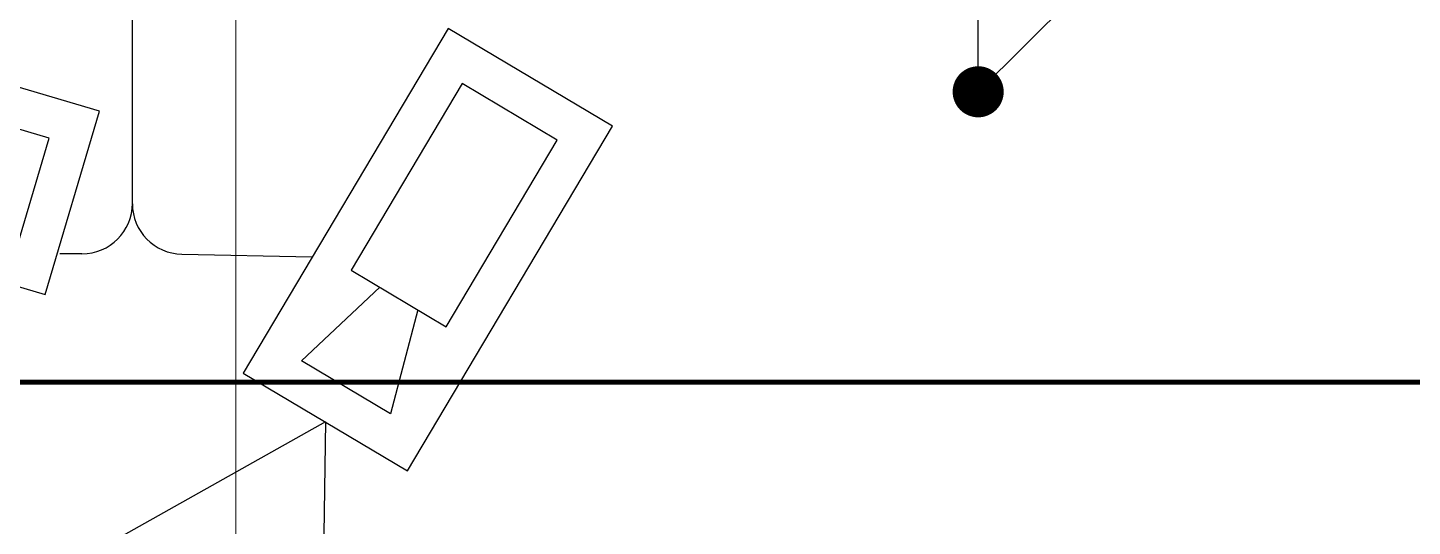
# Model space of a CAD drawing. Extents: x -1073 to 35213, y -1180 to 6950.
# Drawn here: x 359.6 to 634.2, y 184.8 to 283.7 of the extents above; entities that cross this region are included whole.
import ezdxf

# ---------------------------------------------------------------- set-up
doc = ezdxf.new("R2010")
doc.units = 0
doc.header["$LTSCALE"] = 25
doc.linetypes.add('HIDDEN2', pattern=[4.7625, 3.175, -1.5875])
for name, color, linetype, lineweight in [('21', 9, 'Continuous', 9), ('24', 9, 'Continuous', 9), ('DATA TAVAN', 160, 'Continuous', 30), ('E-AŞAĞIDAN GELİP YUKARIYA GİDEN HAT', 7, 'Continuous', 30), ('E-DAHİLİ KAMERA', 7, 'Continuous', 30), ('E-HARİCİ KAMERA', 7, 'Continuous', 30)]:
    doc.layers.add(name, color=color, linetype=linetype, lineweight=lineweight)

# ---------------------------------------------------------------- blocks, each defined once
blk = doc.blocks.new('p-aks_vw')
at = {"layer": '24', "ltscale": 2}
blk.add_lwpolyline([(0, 40), (0, -257.5)], dxfattribs=at)
blk = doc.blocks.new('100_HARİCİ KAMERA')
at = {"layer": 'E-DAHİLİ KAMERA', "color": 4}
for q in [(18.805, 6.264), (18.805, -6.264)]:
    blk.add_line((7.955, 0), q, dxfattribs=at)
at = {"layer": 'E-HARİCİ KAMERA', "color": 4}
for points in [[(0, -1.897), (7.955, -1.897), (7.955, 1.897), (0, 1.897)], [(5.106, -1.097), (5.106, 1.097), (0.8, 1.097), (0.8, -1.097)]]:
    blk.add_lwpolyline(points, close=True, dxfattribs=at)
blk.add_lwpolyline([(5.106, 0.439), (7.155, 1.024), (7.155, -1.024), (5.106, -0.439)], dxfattribs=at)

msp = doc.modelspace()

# ---------------------------------------------------------------- linework, layer by layer
at = {"layer": '21', "linetype": 'HIDDEN2', "ltscale": 0.1, "const_width": 1}
msp.add_lwpolyline([(348.34, 213.36), (1083.89, 213.36), (1083.89, 422.38), (348.34, 422.38)], close=True, dxfattribs=at)
at = {"layer": 'DATA TAVAN'}
for p, q in [((380.34, 248.81), (380.34, 410.82)), ((548.07, 270.95), (548.07, 368.87)), ((370.34, 238.81), (365.97, 238.81)), ((390.15, 238.74), (416.02, 238.24))]:
    msp.add_line(p, q, dxfattribs=at)
for centre, start, end in [((370.34, 248.81), 270, 0), ((390.34, 248.74), 180, 268.8915)]:
    msp.add_arc(centre, 10, start, end, dxfattribs=at)
at = {"layer": 'E-AŞAĞIDAN GELİP YUKARIYA GİDEN HAT', "color": 3, "linetype": 'Continuous'}
msp.add_line((566.61, 289.48), (548.07, 270.95), dxfattribs=at)
at = {"layer": 'E-AŞAĞIDAN GELİP YUKARIYA GİDEN HAT', "color": 4, "linetype": 'Continuous', "const_width": 5.06}
msp.add_lwpolyline([(550.6, 270.95, 1), (545.53, 270.95, 1)], format="xyb", close=True, dxfattribs=at)

# ---------------------------------------------------------------- block references
at = {"layer": '24'}
msp.add_blockref('p-aks_vw', (400.84, 312.5), dxfattribs=at)
at = {"layer": 'E-HARİCİ KAMERA'}
for p, xscale, yscale, zscale, rotation in [((368.42, 248.95), 9.999999999999996, 9.999999999999996, 9.999999999999996, 163.4851036400604), ((459.26, 273.84), 9.999999999999998, 9.999999999999998, 9.999999999999998, 239.2672654362391)]:
    msp.add_blockref('100_HARİCİ KAMERA', p, dxfattribs=dict(at, xscale=xscale, yscale=yscale, zscale=zscale, rotation=rotation))

doc.saveas('drawing.dxf')
